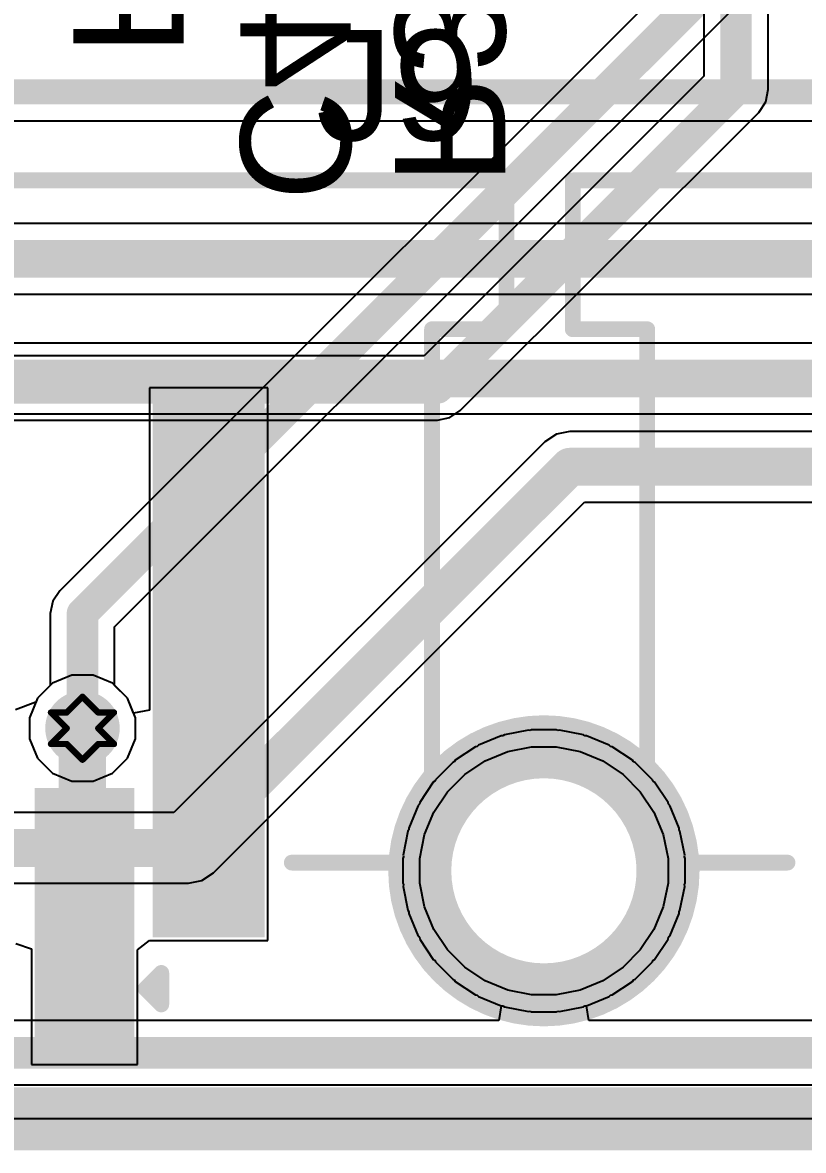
# Model space of a CAD drawing. Header units: inches. Extents: x -4 to 389, y 0 to 108.
# Drawn here: x 18.15 to 24.44, y -0.25 to 8.84 of the extents above; entities that cross this region are included whole.
import ezdxf

# ---------------------------------------------------------------- set-up
doc = ezdxf.new("R2010")
doc.units = ezdxf.units.IN
for name, color, linetype in [('Board Outline', 76, 'Continuous'), ('Bottom Layer', 5, 'Continuous'), ('Bottom Overlay', 54, 'Continuous'), ('Drill Drawing', 1, 'Continuous'), ('Multi-Layer', 9, 'Continuous'), ('Signal_1', 16, 'Continuous'), ('Signal_2', 76, 'Continuous'), ('Top Layer', 1, 'Continuous'), ('Top Overlay', 2, 'Continuous'), ('Top Paste', 8, 'Continuous'), ('Top Solder', 216, 'Continuous'), ('Via Holes', 16, 'Continuous')]:
    doc.layers.add(name, color=color, linetype=linetype)
doc.styles.add('Arial', font='', dxfattribs={"height": 0.2})
doc.styles.get('Arial').set_extended_font_data('Arial')

msp = doc.modelspace()

# ---------------------------------------------------------------- hatches: boundary and pattern name
at = {"layer": 'Bottom Layer'}
h = msp.add_hatch(color=5, dxfattribs=at)
edge = h.paths.add_edge_path()
edge.add_arc((18.6288, 3.1496), 0.3, 0, 360)
at = {"layer": 'Signal_1'}
h = msp.add_hatch(color=16, dxfattribs=at)
edge = h.paths.add_edge_path()
edge.add_arc((18.6288, 3.1496), 0.3, 0, 360)
at = {"layer": 'Signal_2'}
h = msp.add_hatch(color=76, dxfattribs=at)
edge = h.paths.add_edge_path()
edge.add_arc((18.6288, 3.1496), 0.3, 0, 360)
at = {"layer": 'Top Layer'}
for points in [[(19.9946, 1.5662), (19.2946, 1.5662), (19.2946, 5.7662), (19.9946, 5.7662)], [(18.9446, 0.5662), (18.3446, 0.5662), (18.3446, 2.5662), (18.9446, 2.5662)]]:
    msp.add_hatch(color=1, dxfattribs=at).paths.add_polyline_path(points)
h = msp.add_hatch(color=1, dxfattribs=at)
edge = h.paths.add_edge_path()
edge.add_arc((18.6288, 3.1496), 0.3, 0, 360)
at = {"layer": 'Top Paste'}
for points in [[(19.9946, 1.5662), (19.2946, 1.5662), (19.2946, 5.7662), (19.9946, 5.7662)], [(18.9446, 0.5662), (18.3446, 0.5662), (18.3446, 2.5662), (18.9446, 2.5662)]]:
    msp.add_hatch(color=8, dxfattribs=at).paths.add_polyline_path(points)
at = {"layer": 'Top Solder'}
for points in [[(20.0962, 1.4646), (19.193, 1.4646), (19.193, 5.8678), (20.0962, 5.8678)], [(19.0462, 0.4646), (18.243, 0.4646), (18.243, 2.6678), (19.0462, 2.6678)]]:
    msp.add_hatch(color=216, dxfattribs=at).paths.add_polyline_path(points)
at = {"layer": 'Via Holes'}
h = msp.add_hatch(color=7, dxfattribs=at)
edge = h.paths.add_edge_path()
edge.add_arc((18.6288, 3.1496), 0.15, 0, 360)

# ---------------------------------------------------------------- linework, layer by layer
at = {"layer": 'Board Outline'}
for points in [[(23.3457, 2.0002, 0.508, 0.508, 1), (21.3457, 2.0002, 0.508, 0.508, 1)], [(21.2187, 2.0002, 0.254, 0.254, 1), (21.4727, 2.0002, 0.254, 0.254, 1)], [(23.2187, 2.0002, 0.254, 0.254, 1), (23.4727, 2.0002, 0.254, 0.254, 1)]]:
    msp.add_lwpolyline(points, format="xyseb", close=True, dxfattribs=at)
msp.add_lwpolyline([(0, 0, 0.508, 0.508, 0), (45.0088, 0, 0.508, 0.508, 0)], format="xyseb", dxfattribs=at)
at = {"layer": 'Bottom Layer'}
for p, q in [((28.8564, 6.2539), (17.653, 6.2539)), ((17.771, 5.6841), (28.9744, 5.6841)), ((22.3538, 5.4592), (19.3638, 2.4693)), ((22.4462, 5.521), (22.3538, 5.4592)), ((22.3538, 5.4592), (22.3538, 5.4592)), ((22.5552, 5.5427), (22.4462, 5.521)), ((31.0038, 5.5427), (22.5552, 5.5427)), ((19.6832, 1.983), (22.6732, 4.9729)), ((22.6732, 4.9729), (31.1218, 4.9729)), ((18.5439, 3.5766), (18.3869, 3.5116)), ((18.7137, 3.5766), (18.5439, 3.5766)), ((18.8707, 3.5116), (18.7137, 3.5766)), ((18.3869, 3.5116), (18.2668, 3.3915)), ((18.9908, 3.3915), (18.8707, 3.5116)), ((18.2668, 3.3915), (18.2018, 3.2345)), ((19.0558, 3.2345), (18.9908, 3.3915)), ((18.2018, 3.2345), (18.2018, 3.0647)), ((19.0558, 3.0647), (19.0558, 3.2345)), ((22.0272, 3.0966), (22.0154, 3.0888)), ((22.2204, 3.1351), (22.0272, 3.0966)), ((22.2342, 3.1323), (22.2204, 3.1351)), ((22.2472, 3.1377), (22.2342, 3.1323)), ((22.4442, 3.1377), (22.2472, 3.1377)), ((22.4572, 3.1323), (22.4442, 3.1377)), ((22.471, 3.1351), (22.4572, 3.1323)), ((22.6642, 3.0966), (22.471, 3.1351)), ((22.6759, 3.0888), (22.6642, 3.0966)), ((18.2018, 3.0647), (18.2668, 2.9077)), ((18.9908, 2.9077), (19.0558, 3.0647)), ((21.7956, 3.0007), (21.6318, 2.8913)), ((21.8094, 3.0035), (21.7956, 3.0007)), ((21.8194, 3.0134), (21.8094, 3.0035)), ((22.0014, 3.0888), (21.8194, 3.0134)), ((22.0154, 3.0888), (22.0014, 3.0888)), ((22.69, 3.0888), (22.6759, 3.0888)), ((22.8719, 3.0134), (22.69, 3.0888)), ((22.8819, 3.0035), (22.8719, 3.0134)), ((22.8957, 3.0007), (22.8819, 3.0035)), ((23.0595, 2.8913), (22.8957, 3.0007)), ((18.2668, 2.9077), (18.3869, 2.7876)), ((18.8707, 2.7876), (18.9908, 2.9077)), ((21.611, 2.8742), (21.4717, 2.7349)), ((21.624, 2.8796), (21.611, 2.8742)), ((21.6318, 2.8913), (21.624, 2.8796)), ((23.0673, 2.8796), (23.0595, 2.8913)), ((23.0803, 2.8742), (23.0673, 2.8796)), ((23.2196, 2.7349), (23.0803, 2.8742)), ((18.3869, 2.7876), (18.5439, 2.7226)), ((18.7137, 2.7226), (18.8707, 2.7876)), ((21.4717, 2.7349), (21.4663, 2.7219)), ((23.225, 2.7219), (23.2196, 2.7349)), ((18.5439, 2.7226), (18.7137, 2.7226)), ((21.4546, 2.7141), (21.3452, 2.5503)), ((21.4663, 2.7219), (21.4546, 2.7141)), ((23.2367, 2.7141), (23.225, 2.7219)), ((23.3462, 2.5503), (23.2367, 2.7141)), ((21.3452, 2.5503), (21.3424, 2.5365)), ((23.3489, 2.5365), (23.3462, 2.5503)), ((19.3638, 2.4693), (16.7123, 2.4693)), ((21.3325, 2.5265), (21.2571, 2.3445)), ((21.3424, 2.5365), (21.3325, 2.5265)), ((23.3589, 2.5265), (23.3489, 2.5365)), ((23.4342, 2.3445), (23.3589, 2.5265)), ((21.2493, 2.3188), (21.2108, 2.1256)), ((21.2571, 2.3305), (21.2493, 2.3188)), ((21.2571, 2.3445), (21.2571, 2.3305)), ((23.4342, 2.3305), (23.4342, 2.3445)), ((23.4421, 2.3188), (23.4342, 2.3305)), ((23.4805, 2.1256), (23.4421, 2.3188)), ((21.2136, 2.1118), (21.2082, 2.0987)), ((21.2082, 2.0987), (21.2082, 1.9018)), ((21.2108, 2.1256), (21.2136, 2.1118)), ((23.4777, 2.1118), (23.4805, 2.1256)), ((23.4831, 2.0987), (23.4777, 2.1118)), ((23.4831, 1.9018), (23.4831, 2.0987)), ((19.4818, 1.8995), (19.5908, 1.9212)), ((19.5908, 1.9212), (19.6832, 1.983)), ((16.5943, 1.8995), (19.4818, 1.8995)), ((19.4818, 1.8995), (19.4818, 1.8995)), ((21.2082, 1.9018), (21.2136, 1.8887)), ((21.2136, 1.8887), (21.2108, 1.8749)), ((21.2108, 1.8749), (21.2493, 1.6817)), ((23.4421, 1.6817), (23.4805, 1.8749)), ((23.4777, 1.8887), (23.4831, 1.9018)), ((23.4805, 1.8749), (23.4777, 1.8887)), ((21.2493, 1.6817), (21.2571, 1.67)), ((21.2571, 1.67), (21.2571, 1.656)), ((21.2571, 1.656), (21.3325, 1.474)), ((23.3589, 1.474), (23.4342, 1.656)), ((23.4342, 1.67), (23.4421, 1.6817)), ((23.4342, 1.656), (23.4342, 1.67)), ((21.3325, 1.474), (21.3424, 1.464)), ((21.3424, 1.464), (21.3452, 1.4502)), ((23.3462, 1.4502), (23.3489, 1.464)), ((23.3489, 1.464), (23.3589, 1.474)), ((21.3452, 1.4502), (21.4546, 1.2864)), ((23.2367, 1.2864), (23.3462, 1.4502)), ((21.4546, 1.2864), (21.4663, 1.2786)), ((21.4663, 1.2786), (21.4717, 1.2656)), ((23.2196, 1.2656), (23.225, 1.2786)), ((23.225, 1.2786), (23.2367, 1.2864)), ((21.4717, 1.2656), (21.611, 1.1263)), ((23.0803, 1.1263), (23.2196, 1.2656)), ((21.611, 1.1263), (21.624, 1.1209)), ((21.624, 1.1209), (21.6318, 1.1092)), ((21.6318, 1.1092), (21.7956, 0.9998)), ((22.8957, 0.9998), (23.0595, 1.1092)), ((23.0595, 1.1092), (23.0673, 1.1209)), ((23.0673, 1.1209), (23.0803, 1.1263)), ((21.7956, 0.9998), (21.8094, 0.997)), ((21.8094, 0.997), (21.8194, 0.9871)), ((21.8194, 0.9871), (22.0014, 0.9117)), ((22.0014, 0.9117), (22.0155, 0.9117)), ((22.0155, 0.9117), (22.0272, 0.9039)), ((22.6642, 0.9039), (22.6759, 0.9117)), ((22.6759, 0.9117), (22.69, 0.9117)), ((22.69, 0.9117), (22.8719, 0.9871)), ((22.8719, 0.9871), (22.8819, 0.997)), ((22.8819, 0.997), (22.8957, 0.9998)), ((22.0272, 0.9039), (22.2204, 0.8654)), ((22.2204, 0.8654), (22.2342, 0.8682)), ((22.2342, 0.8682), (22.2472, 0.8628)), ((22.2472, 0.8628), (22.4442, 0.8628)), ((22.4442, 0.8628), (22.4572, 0.8682)), ((22.4572, 0.8682), (22.471, 0.8654)), ((22.471, 0.8654), (22.6642, 0.9039)), ((45.0088, 0), (0, 0))]:
    msp.add_line(p, q, dxfattribs=at)
for points in [[(17.653, 5.969, 0.3048, 0.3048, 0), (28.9744, 5.969, 0.3048, 0.3048, 0)], [(19.4818, 2.1844, 0.3048, 0.3048, 0), (22.5552, 5.2578, 0.3048, 0.3048, 0)], [(22.5552, 5.2578, 0.3048, 0.3048, 0), (31.1218, 5.2578, 0.3048, 0.3048, 0)], [(16.5943, 2.1844, 0.3048, 0.3048, 0), (19.4818, 2.1844, 0.3048, 0.3048, 0)]]:
    msp.add_lwpolyline(points, format="xyseb", dxfattribs=at)
for points in [[(22.479, 5.2578, 0.1524, 0.1524, 1), (22.6314, 5.2578, 0.1524, 0.1524, 1)], [(22.479, 5.2578, 0.1524, 0.1524, 1), (22.6314, 5.2578, 0.1524, 0.1524, 1)], [(19.4056, 2.1844, 0.1524, 0.1524, 1), (19.558, 2.1844, 0.1524, 0.1524, 1)], [(19.4056, 2.1844, 0.1524, 0.1524, 1), (19.558, 2.1844, 0.1524, 0.1524, 1)]]:
    msp.add_lwpolyline(points, format="xyseb", close=True, dxfattribs=at)
at = {"layer": 'Drill Drawing'}
for points in [[(18.5018, 3.2766, 0.0508, 0.0508, 0), (18.6288, 3.4036, 0.0508, 0.0508, 0)], [(18.6288, 3.4036, 0.0508, 0.0508, 0), (18.7558, 3.2766, 0.0508, 0.0508, 0)], [(18.3748, 3.2766, 0.0508, 0.0508, 0), (18.5018, 3.1496, 0.0508, 0.0508, 0)], [(18.3748, 3.2766, 0.0508, 0.0508, 0), (18.5018, 3.2766, 0.0508, 0.0508, 0)], [(18.7558, 3.2766, 0.0508, 0.0508, 0), (18.8828, 3.2766, 0.0508, 0.0508, 0)], [(18.7558, 3.1496, 0.0508, 0.0508, 0), (18.8828, 3.2766, 0.0508, 0.0508, 0)], [(18.3748, 3.0226, 0.0508, 0.0508, 0), (18.5018, 3.1496, 0.0508, 0.0508, 0)], [(18.7558, 3.1496, 0.0508, 0.0508, 0), (18.8828, 3.0226, 0.0508, 0.0508, 0)], [(18.3748, 3.0226, 0.0508, 0.0508, 0), (18.5018, 3.0226, 0.0508, 0.0508, 0)], [(18.5018, 3.0226, 0.0508, 0.0508, 0), (18.6288, 2.8956, 0.0508, 0.0508, 0)], [(18.6288, 2.8956, 0.0508, 0.0508, 0), (18.7558, 3.0226, 0.0508, 0.0508, 0)], [(18.7558, 3.0226, 0.0508, 0.0508, 0), (18.8828, 3.0226, 0.0508, 0.0508, 0)]]:
    msp.add_lwpolyline(points, format="xyseb", dxfattribs=at)
for points in [[(18.6161, 3.4036, 0.0254, 0.0254, 1), (18.6415, 3.4036, 0.0254, 0.0254, 1)], [(18.6161, 3.4036, 0.0254, 0.0254, 1), (18.6415, 3.4036, 0.0254, 0.0254, 1)], [(18.3621, 3.2766, 0.0254, 0.0254, 1), (18.3875, 3.2766, 0.0254, 0.0254, 1)], [(18.3621, 3.2766, 0.0254, 0.0254, 1), (18.3875, 3.2766, 0.0254, 0.0254, 1)], [(18.4891, 3.2766, 0.0254, 0.0254, 1), (18.5145, 3.2766, 0.0254, 0.0254, 1)], [(18.4891, 3.2766, 0.0254, 0.0254, 1), (18.5145, 3.2766, 0.0254, 0.0254, 1)], [(18.7431, 3.2766, 0.0254, 0.0254, 1), (18.7685, 3.2766, 0.0254, 0.0254, 1)], [(18.7431, 3.2766, 0.0254, 0.0254, 1), (18.7685, 3.2766, 0.0254, 0.0254, 1)], [(18.8701, 3.2766, 0.0254, 0.0254, 1), (18.8955, 3.2766, 0.0254, 0.0254, 1)], [(18.8701, 3.2766, 0.0254, 0.0254, 1), (18.8955, 3.2766, 0.0254, 0.0254, 1)], [(18.4891, 3.1496, 0.0254, 0.0254, 1), (18.5145, 3.1496, 0.0254, 0.0254, 1)], [(18.4891, 3.1496, 0.0254, 0.0254, 1), (18.5145, 3.1496, 0.0254, 0.0254, 1)], [(18.7431, 3.1496, 0.0254, 0.0254, 1), (18.7685, 3.1496, 0.0254, 0.0254, 1)], [(18.7431, 3.1496, 0.0254, 0.0254, 1), (18.7685, 3.1496, 0.0254, 0.0254, 1)], [(18.3621, 3.0226, 0.0254, 0.0254, 1), (18.3875, 3.0226, 0.0254, 0.0254, 1)], [(18.3621, 3.0226, 0.0254, 0.0254, 1), (18.3875, 3.0226, 0.0254, 0.0254, 1)], [(18.4891, 3.0226, 0.0254, 0.0254, 1), (18.5145, 3.0226, 0.0254, 0.0254, 1)], [(18.4891, 3.0226, 0.0254, 0.0254, 1), (18.5145, 3.0226, 0.0254, 0.0254, 1)], [(18.7431, 3.0226, 0.0254, 0.0254, 1), (18.7685, 3.0226, 0.0254, 0.0254, 1)], [(18.7431, 3.0226, 0.0254, 0.0254, 1), (18.7685, 3.0226, 0.0254, 0.0254, 1)], [(18.8701, 3.0226, 0.0254, 0.0254, 1), (18.8955, 3.0226, 0.0254, 0.0254, 1)], [(18.8701, 3.0226, 0.0254, 0.0254, 1), (18.8955, 3.0226, 0.0254, 0.0254, 1)], [(18.6161, 2.8956, 0.0254, 0.0254, 1), (18.6415, 2.8956, 0.0254, 0.0254, 1)], [(18.6161, 2.8956, 0.0254, 0.0254, 1), (18.6415, 2.8956, 0.0254, 0.0254, 1)]]:
    msp.add_lwpolyline(points, format="xyseb", close=True, dxfattribs=at)
at = {"layer": 'Multi-Layer'}
for p, q in [((21.872, 2.8864), (22.054, 2.9618)), ((22.054, 2.9618), (22.2472, 3.0003)), ((22.2472, 3.0003), (22.3457, 3.0003)), ((22.3457, 3.0003), (22.4442, 3.0003)), ((22.4442, 3.0003), (22.6374, 2.9618)), ((22.6374, 2.9618), (22.8193, 2.8864)), ((21.7082, 2.777), (21.872, 2.8864)), ((22.8193, 2.8864), (22.9831, 2.777)), ((21.5689, 2.6377), (21.7082, 2.777)), ((22.9831, 2.777), (23.1224, 2.6377)), ((21.4595, 2.4739), (21.5689, 2.6377)), ((23.1224, 2.6377), (23.2319, 2.4739)), ((21.3841, 2.2919), (21.4595, 2.4739)), ((23.2319, 2.4739), (23.3072, 2.2919)), ((21.3457, 2.0987), (21.3841, 2.2919)), ((23.3072, 2.2919), (23.3457, 2.0987)), ((21.3457, 2.0002), (21.3457, 2.0987)), ((23.3457, 2.0987), (23.3457, 2.0002)), ((21.3457, 1.9018), (21.3457, 2.0002)), ((23.3457, 2.0002), (23.3457, 1.9018)), ((21.3841, 1.7086), (21.3457, 1.9018)), ((23.3457, 1.9018), (23.3072, 1.7086)), ((21.4595, 1.5266), (21.3841, 1.7086)), ((23.3072, 1.7086), (23.2319, 1.5266)), ((21.5689, 1.3628), (21.4595, 1.5266)), ((23.2319, 1.5266), (23.1224, 1.3628)), ((21.7082, 1.2235), (21.5689, 1.3628)), ((23.1224, 1.3628), (22.9831, 1.2235)), ((21.872, 1.1141), (21.7082, 1.2235)), ((22.9831, 1.2235), (22.8193, 1.1141)), ((22.054, 1.0387), (21.872, 1.1141)), ((22.8193, 1.1141), (22.6374, 1.0387)), ((22.2472, 1.0002), (22.054, 1.0387)), ((22.3457, 1.0002), (22.2472, 1.0002)), ((22.3457, 1.0002), (22.3457, 1.0002)), ((22.4442, 1.0002), (22.3457, 1.0002)), ((22.6374, 1.0387), (22.4442, 1.0002))]:
    msp.add_line(p, q, dxfattribs=at)
at = {"layer": 'Signal_1'}
for p, q in [((28.8748, 14.6869), (19.1971, 5.0091)), ((19.5633, 4.6429), (29.3169, 14.3965)), ((19.1971, 5.0091), (18.4457, 4.2577)), ((18.8878, 3.9673), (19.5633, 4.6429)), ((18.4457, 4.2577), (18.3895, 4.1737)), ((18.3895, 4.1737), (18.3698, 4.0746)), ((18.3698, 4.0746), (18.3698, 3.4945)), ((18.8878, 3.4945), (18.8878, 3.9673)), ((18.3698, 3.4945), (18.2668, 3.3915)), ((18.9908, 3.3915), (18.8878, 3.4945)), ((18.2668, 3.3915), (18.2018, 3.2345)), ((19.0558, 3.2345), (18.9908, 3.3915)), ((18.2018, 3.2345), (18.2018, 3.0647)), ((19.0558, 3.0647), (19.0558, 3.2345)), ((22.0272, 3.0966), (22.0154, 3.0888)), ((22.2204, 3.1351), (22.0272, 3.0966)), ((22.2342, 3.1323), (22.2204, 3.1351)), ((22.2472, 3.1377), (22.2342, 3.1323)), ((22.4442, 3.1377), (22.2472, 3.1377)), ((22.4572, 3.1323), (22.4442, 3.1377)), ((22.471, 3.1351), (22.4572, 3.1323)), ((22.6642, 3.0966), (22.471, 3.1351)), ((22.6759, 3.0888), (22.6642, 3.0966)), ((18.2018, 3.0647), (18.2668, 2.9077)), ((18.9908, 2.9077), (19.0558, 3.0647)), ((21.7956, 3.0007), (21.6318, 2.8913)), ((21.8094, 3.0035), (21.7956, 3.0007)), ((21.8194, 3.0134), (21.8094, 3.0035)), ((22.0014, 3.0888), (21.8194, 3.0134)), ((22.0154, 3.0888), (22.0014, 3.0888)), ((22.69, 3.0888), (22.6759, 3.0888)), ((22.8719, 3.0134), (22.69, 3.0888)), ((22.8819, 3.0035), (22.8719, 3.0134)), ((22.8957, 3.0007), (22.8819, 3.0035)), ((23.0595, 2.8913), (22.8957, 3.0007)), ((18.2668, 2.9077), (18.3869, 2.7876)), ((18.8707, 2.7876), (18.9908, 2.9077)), ((21.611, 2.8742), (21.4717, 2.7349)), ((21.624, 2.8796), (21.611, 2.8742)), ((21.6318, 2.8913), (21.624, 2.8796)), ((23.0673, 2.8796), (23.0595, 2.8913)), ((23.0803, 2.8742), (23.0673, 2.8796)), ((23.2196, 2.7349), (23.0803, 2.8742)), ((18.3869, 2.7876), (18.5439, 2.7226)), ((18.7137, 2.7226), (18.8707, 2.7876)), ((21.4717, 2.7349), (21.4663, 2.7219)), ((23.225, 2.7219), (23.2196, 2.7349)), ((18.5439, 2.7226), (18.7137, 2.7226)), ((21.4546, 2.7141), (21.3452, 2.5503)), ((21.4663, 2.7219), (21.4546, 2.7141)), ((23.2367, 2.7141), (23.225, 2.7219)), ((23.3462, 2.5503), (23.2367, 2.7141)), ((21.3452, 2.5503), (21.3424, 2.5365)), ((23.3489, 2.5365), (23.3462, 2.5503)), ((21.3325, 2.5265), (21.2571, 2.3445)), ((21.3424, 2.5365), (21.3325, 2.5265)), ((23.3589, 2.5265), (23.3489, 2.5365)), ((23.4342, 2.3445), (23.3589, 2.5265)), ((21.2493, 2.3188), (21.2108, 2.1256)), ((21.2571, 2.3305), (21.2493, 2.3188)), ((21.2571, 2.3445), (21.2571, 2.3305)), ((23.4342, 2.3305), (23.4342, 2.3445)), ((23.4421, 2.3188), (23.4342, 2.3305)), ((23.4805, 2.1256), (23.4421, 2.3188)), ((21.2136, 2.1118), (21.2082, 2.0987)), ((21.2082, 2.0987), (21.2082, 1.9018)), ((21.2108, 2.1256), (21.2136, 2.1118)), ((23.4777, 2.1118), (23.4805, 2.1256)), ((23.4831, 2.0987), (23.4777, 2.1118)), ((23.4831, 1.9018), (23.4831, 2.0987)), ((21.2082, 1.9018), (21.2136, 1.8887)), ((21.2136, 1.8887), (21.2108, 1.8749)), ((21.2108, 1.8749), (21.2493, 1.6817)), ((23.4421, 1.6817), (23.4805, 1.8749)), ((23.4777, 1.8887), (23.4831, 1.9018)), ((23.4805, 1.8749), (23.4777, 1.8887)), ((21.2493, 1.6817), (21.2571, 1.67)), ((21.2571, 1.67), (21.2571, 1.656)), ((21.2571, 1.656), (21.3325, 1.474)), ((23.3589, 1.474), (23.4342, 1.656)), ((23.4342, 1.67), (23.4421, 1.6817)), ((23.4342, 1.656), (23.4342, 1.67)), ((21.3325, 1.474), (21.3424, 1.464)), ((21.3424, 1.464), (21.3452, 1.4502)), ((23.3462, 1.4502), (23.3489, 1.464)), ((23.3489, 1.464), (23.3589, 1.474)), ((21.3452, 1.4502), (21.4546, 1.2864)), ((23.2367, 1.2864), (23.3462, 1.4502)), ((21.4546, 1.2864), (21.4663, 1.2786)), ((21.4663, 1.2786), (21.4717, 1.2656)), ((23.2196, 1.2656), (23.225, 1.2786)), ((23.225, 1.2786), (23.2367, 1.2864)), ((21.4717, 1.2656), (21.611, 1.1263)), ((23.0803, 1.1263), (23.2196, 1.2656)), ((21.611, 1.1263), (21.624, 1.1209)), ((21.624, 1.1209), (21.6318, 1.1092)), ((21.6318, 1.1092), (21.7956, 0.9998)), ((22.8957, 0.9998), (23.0595, 1.1092)), ((23.0595, 1.1092), (23.0673, 1.1209)), ((23.0673, 1.1209), (23.0803, 1.1263)), ((21.7956, 0.9998), (21.8094, 0.997)), ((21.8094, 0.997), (21.8194, 0.9871)), ((21.8194, 0.9871), (22.0014, 0.9117)), ((22.0014, 0.9117), (21.9828, 0.7924)), ((22.69, 0.9117), (22.8719, 0.9871)), ((22.7085, 0.7924), (22.69, 0.9117)), ((22.8719, 0.9871), (22.8819, 0.997)), ((22.8819, 0.997), (22.8957, 0.9998)), ((21.9828, 0.7924), (11.4627, 0.7924)), ((28.5881, 0.7924), (22.7085, 0.7924)), ((5.5118, 0.2744), (28.6954, 0.2744)), ((45.0088, 0), (0, 0))]:
    msp.add_line(p, q, dxfattribs=at)
for points in [[(19.3802, 4.826, 0.254, 0.254, 0), (29.1338, 14.5796, 0.254, 0.254, 0)], [(18.6288, 4.0746, 0.254, 0.254, 0), (19.3802, 4.826, 0.254, 0.254, 0)], [(18.6288, 3.1496, 0.254, 0.254, 0), (18.6288, 4.0746, 0.254, 0.254, 0)], [(5.5118, 0.5334, 0.254, 0.254, 0), (28.6954, 0.5334, 0.254, 0.254, 0)]]:
    msp.add_lwpolyline(points, format="xyseb", dxfattribs=at)
for points in [[(19.3167, 4.826, 0.127, 0.127, 1), (19.4437, 4.826, 0.127, 0.127, 1)], [(19.3167, 4.826, 0.127, 0.127, 1), (19.4437, 4.826, 0.127, 0.127, 1)], [(18.5653, 4.0746, 0.127, 0.127, 1), (18.6923, 4.0746, 0.127, 0.127, 1)], [(18.5653, 4.0746, 0.127, 0.127, 1), (18.6923, 4.0746, 0.127, 0.127, 1)], [(18.5653, 3.1496, 0.127, 0.127, 1), (18.6923, 3.1496, 0.127, 0.127, 1)]]:
    msp.add_lwpolyline(points, format="xyseb", close=True, dxfattribs=at)
at = {"layer": 'Signal_2'}
for p, q in [((24.1523, 8.2978), (24.1523, 22.1344)), ((23.6344, 13.2959), (23.6344, 8.405)), ((23.6344, 8.405), (21.3811, 6.1518)), ((24.1326, 8.1987), (24.1523, 8.2978)), ((24.0765, 8.1146), (24.1326, 8.1987)), ((21.6715, 5.7097), (24.0765, 8.1146)), ((21.3811, 6.1518), (8.636, 6.1518)), ((21.4884, 5.6338), (21.5875, 5.6535)), ((21.5875, 5.6535), (21.6715, 5.7097)), ((8.7433, 5.6338), (21.4884, 5.6338)), ((18.5439, 3.5766), (18.3869, 3.5116)), ((18.7137, 3.5766), (18.5439, 3.5766)), ((18.8707, 3.5116), (18.7137, 3.5766)), ((18.3869, 3.5116), (18.2668, 3.3915)), ((18.9908, 3.3915), (18.8707, 3.5116)), ((18.2668, 3.3915), (18.2018, 3.2345)), ((19.0558, 3.2345), (18.9908, 3.3915)), ((18.2018, 3.2345), (18.2018, 3.0647)), ((19.0558, 3.0647), (19.0558, 3.2345)), ((22.0272, 3.0966), (22.0154, 3.0888)), ((22.2204, 3.1351), (22.0272, 3.0966)), ((22.2342, 3.1323), (22.2204, 3.1351)), ((22.2472, 3.1377), (22.2342, 3.1323)), ((22.4442, 3.1377), (22.2472, 3.1377)), ((22.4572, 3.1323), (22.4442, 3.1377)), ((22.471, 3.1351), (22.4572, 3.1323)), ((22.6642, 3.0966), (22.471, 3.1351)), ((22.6759, 3.0888), (22.6642, 3.0966)), ((18.2018, 3.0647), (18.2668, 2.9077)), ((18.9908, 2.9077), (19.0558, 3.0647)), ((21.7956, 3.0007), (21.6318, 2.8913)), ((21.8094, 3.0035), (21.7956, 3.0007)), ((21.8194, 3.0134), (21.8094, 3.0035)), ((22.0014, 3.0888), (21.8194, 3.0134)), ((22.0154, 3.0888), (22.0014, 3.0888)), ((22.69, 3.0888), (22.6759, 3.0888)), ((22.8719, 3.0134), (22.69, 3.0888)), ((22.8819, 3.0035), (22.8719, 3.0134)), ((22.8957, 3.0007), (22.8819, 3.0035)), ((23.0595, 2.8913), (22.8957, 3.0007)), ((18.2668, 2.9077), (18.3869, 2.7876)), ((18.8707, 2.7876), (18.9908, 2.9077)), ((21.611, 2.8742), (21.4717, 2.7349)), ((21.624, 2.8796), (21.611, 2.8742)), ((21.6318, 2.8913), (21.624, 2.8796)), ((23.0673, 2.8796), (23.0595, 2.8913)), ((23.0803, 2.8742), (23.0673, 2.8796)), ((23.2196, 2.7349), (23.0803, 2.8742)), ((18.3869, 2.7876), (18.5439, 2.7226)), ((18.7137, 2.7226), (18.8707, 2.7876)), ((21.4717, 2.7349), (21.4663, 2.7219)), ((23.225, 2.7219), (23.2196, 2.7349)), ((18.5439, 2.7226), (18.7137, 2.7226)), ((21.4546, 2.7141), (21.3452, 2.5503)), ((21.4663, 2.7219), (21.4546, 2.7141)), ((23.2367, 2.7141), (23.225, 2.7219)), ((23.3462, 2.5503), (23.2367, 2.7141)), ((21.3452, 2.5503), (21.3424, 2.5365)), ((23.3489, 2.5365), (23.3462, 2.5503)), ((21.3325, 2.5265), (21.2571, 2.3445)), ((21.3424, 2.5365), (21.3325, 2.5265)), ((23.3589, 2.5265), (23.3489, 2.5365)), ((23.4342, 2.3445), (23.3589, 2.5265)), ((21.2493, 2.3188), (21.2108, 2.1256)), ((21.2571, 2.3305), (21.2493, 2.3188)), ((21.2571, 2.3445), (21.2571, 2.3305)), ((23.4342, 2.3305), (23.4342, 2.3445)), ((23.4421, 2.3188), (23.4342, 2.3305)), ((23.4805, 2.1256), (23.4421, 2.3188)), ((21.2136, 2.1118), (21.2082, 2.0987)), ((21.2082, 2.0987), (21.2082, 1.9018)), ((21.2108, 2.1256), (21.2136, 2.1118)), ((23.4777, 2.1118), (23.4805, 2.1256)), ((23.4831, 2.0987), (23.4777, 2.1118)), ((23.4831, 1.9018), (23.4831, 2.0987)), ((21.2082, 1.9018), (21.2136, 1.8887)), ((21.2136, 1.8887), (21.2108, 1.8749)), ((21.2108, 1.8749), (21.2493, 1.6817)), ((23.4421, 1.6817), (23.4805, 1.8749)), ((23.4777, 1.8887), (23.4831, 1.9018)), ((23.4805, 1.8749), (23.4777, 1.8887)), ((21.2493, 1.6817), (21.2571, 1.67)), ((21.2571, 1.67), (21.2571, 1.656)), ((21.2571, 1.656), (21.3325, 1.474)), ((23.3589, 1.474), (23.4342, 1.656)), ((23.4342, 1.67), (23.4421, 1.6817)), ((23.4342, 1.656), (23.4342, 1.67)), ((21.3325, 1.474), (21.3424, 1.464)), ((21.3424, 1.464), (21.3452, 1.4502)), ((23.3462, 1.4502), (23.3489, 1.464)), ((23.3489, 1.464), (23.3589, 1.474)), ((21.3452, 1.4502), (21.4546, 1.2864)), ((23.2367, 1.2864), (23.3462, 1.4502)), ((21.4546, 1.2864), (21.4663, 1.2786)), ((21.4663, 1.2786), (21.4717, 1.2656)), ((23.2196, 1.2656), (23.225, 1.2786)), ((23.225, 1.2786), (23.2367, 1.2864)), ((21.4717, 1.2656), (21.611, 1.1263)), ((23.0803, 1.1263), (23.2196, 1.2656)), ((21.611, 1.1263), (21.624, 1.1209)), ((21.624, 1.1209), (21.6318, 1.1092)), ((21.6318, 1.1092), (21.7956, 0.9998)), ((22.8957, 0.9998), (23.0595, 1.1092)), ((23.0595, 1.1092), (23.0673, 1.1209)), ((23.0673, 1.1209), (23.0803, 1.1263)), ((21.7956, 0.9998), (21.8094, 0.997)), ((21.8094, 0.997), (21.8194, 0.9871)), ((21.8194, 0.9871), (22.0014, 0.9117)), ((22.0014, 0.9117), (22.0155, 0.9117)), ((22.0155, 0.9117), (22.0272, 0.9039)), ((22.6642, 0.9039), (22.6759, 0.9117)), ((22.6759, 0.9117), (22.69, 0.9117)), ((22.69, 0.9117), (22.8719, 0.9871)), ((22.8719, 0.9871), (22.8819, 0.997)), ((22.8819, 0.997), (22.8957, 0.9998)), ((22.0272, 0.9039), (22.2204, 0.8654)), ((22.2204, 0.8654), (22.2342, 0.8682)), ((22.2342, 0.8682), (22.2472, 0.8628)), ((22.2472, 0.8628), (22.4442, 0.8628)), ((22.4442, 0.8628), (22.4572, 0.8682)), ((22.4572, 0.8682), (22.471, 0.8654)), ((22.471, 0.8654), (22.6642, 0.9039)), ((45.0088, 0), (0, 0))]:
    msp.add_line(p, q, dxfattribs=at)
for points in [[(23.8934, 8.2978, 0.254, 0.254, 0), (23.8934, 22.4793, 0.254, 0.254, 0)], [(21.4884, 5.8928, 0.254, 0.254, 0), (23.8934, 8.2978, 0.254, 0.254, 0)], [(8.636, 5.8928, 0.254, 0.254, 0), (21.4884, 5.8928, 0.254, 0.254, 0)]]:
    msp.add_lwpolyline(points, format="xyseb", dxfattribs=at)
for points in [[(23.8299, 8.2978, 0.127, 0.127, 1), (23.9569, 8.2978, 0.127, 0.127, 1)], [(23.8299, 8.2978, 0.127, 0.127, 1), (23.9569, 8.2978, 0.127, 0.127, 1)], [(21.4249, 5.8928, 0.127, 0.127, 1), (21.5519, 5.8928, 0.127, 0.127, 1)], [(21.4249, 5.8928, 0.127, 0.127, 1), (21.5519, 5.8928, 0.127, 0.127, 1)]]:
    msp.add_lwpolyline(points, format="xyseb", close=True, dxfattribs=at)
at = {"layer": 'Top Layer'}
for p, q in [((16.9926, 8.0473), (29.7334, 8.0473)), ((33.4378, 7.2191), (6.8326, 7.2191)), ((6.9506, 6.6493), (30.51, 6.6493)), ((20.1216, 5.8932), (19.1676, 5.8932)), ((19.1676, 5.8932), (19.1676, 3.2964)), ((20.1216, 1.4392), (20.1216, 5.8932)), ((18.5439, 3.5766), (18.3869, 3.5116)), ((18.7137, 3.5766), (18.5439, 3.5766)), ((18.8707, 3.5116), (18.7137, 3.5766)), ((18.3869, 3.5116), (18.2668, 3.3915)), ((18.9908, 3.3915), (18.8707, 3.5116)), ((18.2668, 3.3915), (18.2539, 3.3604)), ((19.0406, 3.2711), (18.9908, 3.3915)), ((18.2539, 3.3604), (18.0905, 3.2978)), ((19.1676, 3.2964), (19.0406, 3.2711)), ((22.0272, 3.0966), (22.0154, 3.0888)), ((22.2204, 3.1351), (22.0272, 3.0966)), ((22.2342, 3.1323), (22.2204, 3.1351)), ((22.2472, 3.1377), (22.2342, 3.1323)), ((22.4442, 3.1377), (22.2472, 3.1377)), ((22.4572, 3.1323), (22.4442, 3.1377)), ((22.471, 3.1351), (22.4572, 3.1323)), ((22.6642, 3.0966), (22.471, 3.1351)), ((22.6759, 3.0888), (22.6642, 3.0966)), ((21.7956, 3.0007), (21.6318, 2.8913)), ((21.8094, 3.0035), (21.7956, 3.0007)), ((21.8194, 3.0134), (21.8094, 3.0035)), ((22.0014, 3.0888), (21.8194, 3.0134)), ((22.0154, 3.0888), (22.0014, 3.0888)), ((22.69, 3.0888), (22.6759, 3.0888)), ((22.8719, 3.0134), (22.69, 3.0888)), ((22.8819, 3.0035), (22.8719, 3.0134)), ((22.8957, 3.0007), (22.8819, 3.0035)), ((23.0595, 2.8913), (22.8957, 3.0007)), ((21.611, 2.8742), (21.4717, 2.7349)), ((21.624, 2.8796), (21.611, 2.8742)), ((21.6318, 2.8913), (21.624, 2.8796)), ((23.0673, 2.8796), (23.0595, 2.8913)), ((23.0803, 2.8742), (23.0673, 2.8796)), ((23.2196, 2.7349), (23.0803, 2.8742)), ((21.4717, 2.7349), (21.4663, 2.7219)), ((23.225, 2.7219), (23.2196, 2.7349)), ((21.4546, 2.7141), (21.3452, 2.5503)), ((21.4663, 2.7219), (21.4546, 2.7141)), ((23.2367, 2.7141), (23.225, 2.7219)), ((23.3462, 2.5503), (23.2367, 2.7141)), ((21.3452, 2.5503), (21.3424, 2.5365)), ((23.3489, 2.5365), (23.3462, 2.5503)), ((21.3325, 2.5265), (21.2571, 2.3445)), ((21.3424, 2.5365), (21.3325, 2.5265)), ((23.3589, 2.5265), (23.3489, 2.5365)), ((23.4342, 2.3445), (23.3589, 2.5265)), ((21.2493, 2.3188), (21.2108, 2.1256)), ((21.2571, 2.3305), (21.2493, 2.3188)), ((21.2571, 2.3445), (21.2571, 2.3305)), ((23.4342, 2.3305), (23.4342, 2.3445)), ((23.4421, 2.3188), (23.4342, 2.3305)), ((23.4805, 2.1256), (23.4421, 2.3188)), ((21.2136, 2.1118), (21.2082, 2.0987)), ((21.2082, 2.0987), (21.2082, 1.9018)), ((21.2108, 2.1256), (21.2136, 2.1118)), ((23.4777, 2.1118), (23.4805, 2.1256)), ((23.4831, 2.0987), (23.4777, 2.1118)), ((23.4831, 1.9018), (23.4831, 2.0987)), ((21.2082, 1.9018), (21.2136, 1.8887)), ((21.2136, 1.8887), (21.2108, 1.8749)), ((21.2108, 1.8749), (21.2493, 1.6817)), ((23.4421, 1.6817), (23.4805, 1.8749)), ((23.4777, 1.8887), (23.4831, 1.9018)), ((23.4805, 1.8749), (23.4777, 1.8887)), ((21.2493, 1.6817), (21.2571, 1.67)), ((21.2571, 1.67), (21.2571, 1.656)), ((21.2571, 1.656), (21.3325, 1.474)), ((23.3589, 1.474), (23.4342, 1.656)), ((23.4342, 1.67), (23.4421, 1.6817)), ((23.4342, 1.656), (23.4342, 1.67)), ((21.3325, 1.474), (21.3424, 1.464)), ((21.3424, 1.464), (21.3452, 1.4502)), ((23.3462, 1.4502), (23.3489, 1.464)), ((23.3489, 1.464), (23.3589, 1.474)), ((18.0906, 1.4144), (18.2176, 1.3708)), ((18.2176, 1.3708), (18.2176, 0.4392)), ((19.0716, 1.3644), (19.1676, 1.4392)), ((19.0716, 0.4392), (19.0716, 1.3644)), ((19.1676, 1.4392), (19.1986, 1.4392)), ((19.1986, 1.4392), (20.1216, 1.4392)), ((21.3452, 1.4502), (21.4546, 1.2864)), ((23.2367, 1.2864), (23.3462, 1.4502)), ((21.4546, 1.2864), (21.4663, 1.2786)), ((21.4663, 1.2786), (21.4717, 1.2656)), ((23.2196, 1.2656), (23.225, 1.2786)), ((23.225, 1.2786), (23.2367, 1.2864)), ((21.4717, 1.2656), (21.611, 1.1263)), ((23.0803, 1.1263), (23.2196, 1.2656)), ((21.611, 1.1263), (21.624, 1.1209)), ((21.624, 1.1209), (21.6318, 1.1092)), ((21.6318, 1.1092), (21.7956, 0.9998)), ((22.8957, 0.9998), (23.0595, 1.1092)), ((23.0595, 1.1092), (23.0673, 1.1209)), ((23.0673, 1.1209), (23.0803, 1.1263)), ((21.7956, 0.9998), (21.8094, 0.997)), ((21.8094, 0.997), (21.8194, 0.9871)), ((21.8194, 0.9871), (22.0014, 0.9117)), ((22.0014, 0.9117), (22.0155, 0.9117)), ((22.0155, 0.9117), (22.0272, 0.9039)), ((22.6642, 0.9039), (22.6759, 0.9117)), ((22.6759, 0.9117), (22.69, 0.9117)), ((22.69, 0.9117), (22.8719, 0.9871)), ((22.8719, 0.9871), (22.8819, 0.997)), ((22.8819, 0.997), (22.8957, 0.9998)), ((22.0272, 0.9039), (22.2204, 0.8654)), ((22.2204, 0.8654), (22.2342, 0.8682)), ((22.2342, 0.8682), (22.2472, 0.8628)), ((22.2472, 0.8628), (22.4442, 0.8628)), ((22.4442, 0.8628), (22.4572, 0.8682)), ((22.4572, 0.8682), (22.471, 0.8654)), ((22.471, 0.8654), (22.6642, 0.9039)), ((18.2176, 0.4392), (19.0716, 0.4392)), ((45.0088, 0), (0, 0))]:
    msp.add_line(p, q, dxfattribs=at)
for points in [[(16.9926, 8.2804, 0.2032, 0.2032, 0), (30.099, 8.2804, 0.2032, 0.2032, 0)], [(6.8326, 6.9342, 0.3048, 0.3048, 0), (40.3352, 6.9342, 0.3048, 0.3048, 0)], [(18.6288, 1.5322, 0.381, 0.381, 0), (18.6288, 3.1496, 0.381, 0.381, 0)]]:
    msp.add_lwpolyline(points, format="xyseb", dxfattribs=at)
for points in [[(18.5335, 3.1496, 0.1905, 0.1905, 1), (18.724, 3.1496, 0.1905, 0.1905, 1)], [(18.5335, 1.5322, 0.1905, 0.1905, 1), (18.724, 1.5322, 0.1905, 0.1905, 1)]]:
    msp.add_lwpolyline(points, format="xyseb", close=True, dxfattribs=at)
at = {"layer": 'Top Overlay'}
for points in [[(11.2446, 7.5662, 0.127, 0.127, 0), (22.0446, 7.5662, 0.127, 0.127, 0)], [(22.0446, 6.3662, 0.127, 0.127, 0), (22.0446, 7.5662, 0.127, 0.127, 0)], [(22.5781, 7.5662, 0.127, 0.127, 0), (33.3781, 7.5662, 0.127, 0.127, 0)], [(22.5781, 6.3662, 0.127, 0.127, 0), (22.5781, 7.5662, 0.127, 0.127, 0)], [(21.4446, 6.3662, 0.127, 0.127, 0), (22.0446, 6.3662, 0.127, 0.127, 0)], [(21.4446, 2.0662, 0.127, 0.127, 0), (21.4446, 6.3662, 0.127, 0.127, 0)], [(22.5781, 6.3662, 0.127, 0.127, 0), (23.1781, 6.3662, 0.127, 0.127, 0)], [(23.1781, 2.0662, 0.127, 0.127, 0), (23.1781, 6.3662, 0.127, 0.127, 0)], [(20.3146, 2.0662, 0.127, 0.127, 0), (21.4446, 2.0662, 0.127, 0.127, 0)], [(23.1781, 2.0662, 0.127, 0.127, 0), (24.3081, 2.0662, 0.127, 0.127, 0)], [(19.1366, 1.05, 0.127, 0.127, 0), (19.2636, 1.177, 0.127, 0.127, 0)], [(19.2636, 0.923, 0.127, 0.127, 0), (19.2636, 1.177, 0.127, 0.127, 0)], [(19.1366, 1.05, 0.127, 0.127, 0), (19.2636, 0.923, 0.127, 0.127, 0)]]:
    msp.add_lwpolyline(points, format="xyseb", dxfattribs=at)
for points in [[(22.0129, 7.5662, 0.0635, 0.0635, 1), (22.0764, 7.5662, 0.0635, 0.0635, 1)], [(22.0129, 7.5662, 0.0635, 0.0635, 1), (22.0764, 7.5662, 0.0635, 0.0635, 1)], [(22.5464, 7.5662, 0.0635, 0.0635, 1), (22.6099, 7.5662, 0.0635, 0.0635, 1)], [(22.5464, 7.5662, 0.0635, 0.0635, 1), (22.6099, 7.5662, 0.0635, 0.0635, 1)], [(21.4129, 6.3662, 0.0635, 0.0635, 1), (21.4764, 6.3662, 0.0635, 0.0635, 1)], [(21.4129, 6.3662, 0.0635, 0.0635, 1), (21.4764, 6.3662, 0.0635, 0.0635, 1)], [(22.0129, 6.3662, 0.0635, 0.0635, 1), (22.0764, 6.3662, 0.0635, 0.0635, 1)], [(22.0129, 6.3662, 0.0635, 0.0635, 1), (22.0764, 6.3662, 0.0635, 0.0635, 1)], [(22.5464, 6.3662, 0.0635, 0.0635, 1), (22.6099, 6.3662, 0.0635, 0.0635, 1)], [(22.5464, 6.3662, 0.0635, 0.0635, 1), (22.6099, 6.3662, 0.0635, 0.0635, 1)], [(23.1464, 6.3662, 0.0635, 0.0635, 1), (23.2099, 6.3662, 0.0635, 0.0635, 1)], [(23.1464, 6.3662, 0.0635, 0.0635, 1), (23.2099, 6.3662, 0.0635, 0.0635, 1)], [(20.2829, 2.0662, 0.0635, 0.0635, 1), (20.3464, 2.0662, 0.0635, 0.0635, 1)], [(21.4129, 2.0662, 0.0635, 0.0635, 1), (21.4764, 2.0662, 0.0635, 0.0635, 1)], [(21.4129, 2.0662, 0.0635, 0.0635, 1), (21.4764, 2.0662, 0.0635, 0.0635, 1)], [(23.1464, 2.0662, 0.0635, 0.0635, 1), (23.2099, 2.0662, 0.0635, 0.0635, 1)], [(23.1464, 2.0662, 0.0635, 0.0635, 1), (23.2099, 2.0662, 0.0635, 0.0635, 1)], [(24.2764, 2.0662, 0.0635, 0.0635, 1), (24.3399, 2.0662, 0.0635, 0.0635, 1)], [(19.2319, 1.177, 0.0635, 0.0635, 1), (19.2954, 1.177, 0.0635, 0.0635, 1)], [(19.2319, 1.177, 0.0635, 0.0635, 1), (19.2954, 1.177, 0.0635, 0.0635, 1)], [(19.1049, 1.05, 0.0635, 0.0635, 1), (19.1684, 1.05, 0.0635, 0.0635, 1)], [(19.1049, 1.05, 0.0635, 0.0635, 1), (19.1684, 1.05, 0.0635, 0.0635, 1)], [(19.2319, 0.923, 0.0635, 0.0635, 1), (19.2954, 0.923, 0.0635, 0.0635, 1)], [(19.2319, 0.923, 0.0635, 0.0635, 1), (19.2954, 0.923, 0.0635, 0.0635, 1)]]:
    msp.add_lwpolyline(points, format="xyseb", close=True, dxfattribs=at)

# ---------------------------------------------------------------- texts
at = {"layer": 'Bottom Overlay', "style": 'Arial', "text_generation_flag": 2}
for s, p in [('R36', (18.5548, 8.5686)), ('R35', (21.1456, 7.5272)), ('C43', (19.901, 7.4002))]:
    msp.add_text(s, height=0.889, rotation=270, dxfattribs=at).set_placement(p)
at = {"layer": 'Top Overlay', "style": 'Arial'}
msp.add_text('J9', height=0.889, dxfattribs=at).set_placement((20.5107, 7.8887))

doc.saveas('drawing.dxf')
